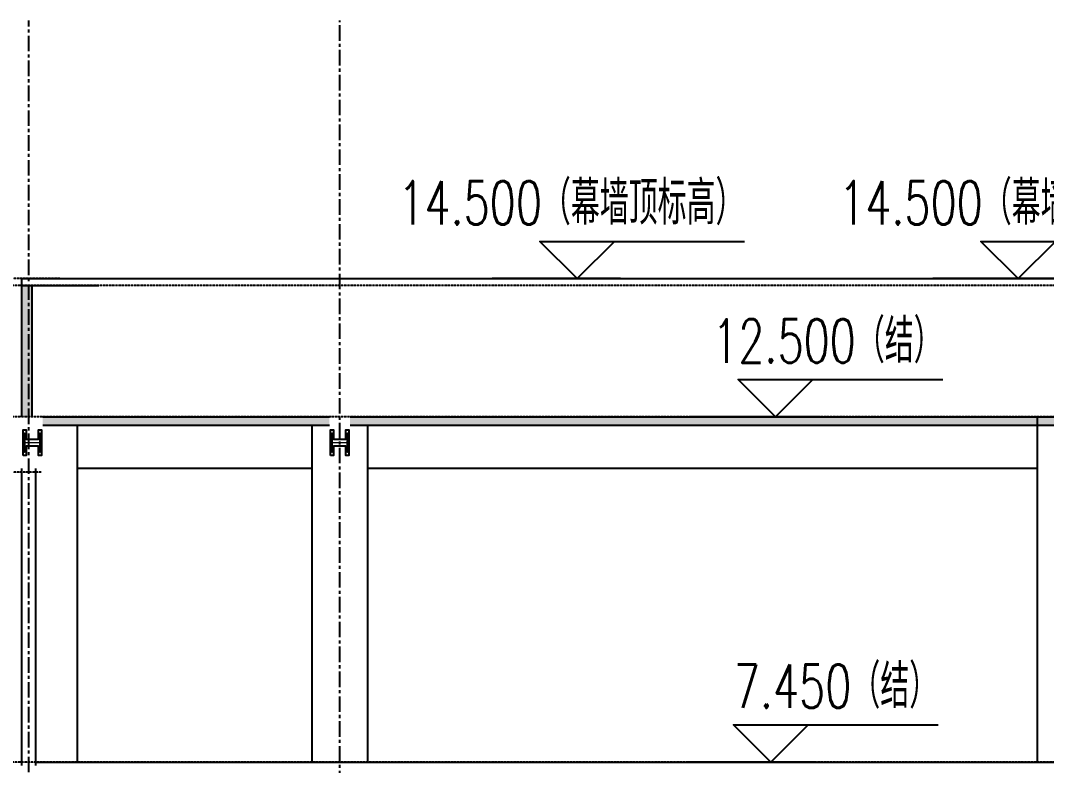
# Model space of a CAD drawing. Extents: x -599358 to 2865263, y -1062760 to 486533.
# Drawn here: x 336140 to 350992, y -693974 to -683186 of the extents above; entities that cross this region are included whole.
import ezdxf
from ezdxf.enums import TextEntityAlignment as Align

# ---------------------------------------------------------------- set-up
doc = ezdxf.new("R2010")
doc.units = 0
for name, pattern in [('__DASH', [0.35, 0.25, -0.1]), ('CENTER', [2, 1.25, -0.25, 0.25, -0.25]), ('DOTE', [2.42, 2, -0.2, 0.02, -0.2])]:
    doc.linetypes.add(name, pattern=pattern)
for name, color, linetype in [('3符号', 173, 'Continuous'), ('A-AXIS-DOTE', 14, 'DOTE'), ('A-HATCH-2', 251, 'Continuous'), ('A-LIN-V', 9, 'Continuous'), ('A-SFCE', 30, 'Continuous'), ('AS-COLN', 6, 'Continuous'), ('AS-WALL', 40, 'Continuous'), ('COLUMN', 9, 'Continuous'), ('DIM_ELEV', 3, 'Continuous'), ('DOTE', 1, 'CENTER'), ('PUB_HATCH', 8, 'Continuous')]:
    doc.layers.add(name, color=color, linetype=linetype)
doc.layers.add('S-col', color=2, linetype='Continuous', lineweight=0)
doc.styles.add('卓越符号', font='ROMANS.shx', dxfattribs={"width": 0.7, "bigfont": 'CHINESE.shx'})

# ---------------------------------------------------------------- blocks, each defined once
blk = doc.blocks.new('_FZH')
at = {"layer": 'A-HATCH-2'}
blk.add_lwpolyline([(-0.437, -0.25), (-0.437, 0.25), (-0.297, 0.25), (-0.297, 0.067), (0.298, 0.067), (0.298, 0.25), (0.438, 0.25), (0.438, -0.25), (0.298, -0.25), (0.298, -0.068), (-0.297, -0.068), (-0.297, -0.25)], close=True, dxfattribs=at)
at = {"layer": 'S-col'}
blk.add_lwpolyline([(-0.375, -0.188), (-0.375, 0.187), (-0.36, 0.187), (-0.36, 0.005), (0.36, 0.005), (0.36, 0.187), (0.375, 0.187), (0.375, -0.188), (0.36, -0.188), (0.36, -0.005), (-0.36, -0.005), (-0.36, -0.188)], close=True, dxfattribs=at)
blk = doc.blocks.new('*U612')
at = {"ltscale": 10}
blk.add_line((3.475, 0), (-6.849, 0), dxfattribs=at)
blk.add_lwpolyline([(3, 3), (0, 0), (-3, 3), (13.45, 3)])
at = {"color": 0, "style": '卓越符号', "width": 0.7, "flags": 8}
blk.add_attdef('±0.000', text='', height=3.5, dxfattribs=at).set_placement((13.45, 4.35), align=Align.RIGHT)

msp = doc.modelspace()

# ---------------------------------------------------------------- hatches: boundary and pattern name
at = {"layer": 'PUB_HATCH'}
for points in [[(336160.6, -688924), (336310.6, -688924), (336310.6, -687024), (336160.6, -687024)], [(340610.6, -689044), (340610.6, -688924), (336460.6, -688924), (336460.6, -689044)], [(351460.6, -689044), (351460.6, -688924), (340910.6, -688924), (340910.6, -689044)]]:
    msp.add_hatch(color=256, dxfattribs=at).paths.add_polyline_path(points)

# ---------------------------------------------------------------- linework, layer by layer
at = {"layer": 'A-AXIS-DOTE', "linetype": '__DASH', "ltscale": 2}
for p, q in [((336721, -686924), (220825.2, -686924)), ((357208.3, -687024), (334261, -687024)), ((357208.3, -688924), (335660.6, -688924)), ((336441, -689724), (220825.2, -689724)), ((357208.3, -693924), (335491, -693924))]:
    msp.add_line(p, q, dxfattribs=at)
at = {"layer": 'A-LIN-V'}
for p, q in [((336160.6, -686924), (352060.6, -686924)), ((336160.6, -687024), (336160.6, -686924)), ((336960.6, -689044), (336960.6, -693924))]:
    msp.add_line(p, q, dxfattribs=at)
for points in [[(340360.6, -689674), (336960.6, -689674)], [(350860.6, -689674), (341160.6, -689674)]]:
    msp.add_lwpolyline(points, dxfattribs=at)
at = {"layer": 'A-SFCE'}
msp.add_line((336360.6, -693924), (351760.6, -693924), dxfattribs=at)
at = {"layer": 'AS-COLN'}
for p, q in [((336160.6, -688924), (336160.6, -687024)), ((336160.6, -687024), (336310.6, -687024)), ((336310.6, -688924), (336310.6, -687024)), ((336460.6, -688924), (340610.6, -688924)), ((340910.6, -688924), (351460.6, -688924)), ((336460.6, -689044), (340610.6, -689044)), ((340910.6, -689044), (351460.6, -689044))]:
    msp.add_line(p, q, dxfattribs=at)
at = {"layer": 'AS-WALL'}
for p, q in [((336160.6, -693974), (336160.6, -689674)), ((336360.6, -693974), (336360.6, -689674))]:
    msp.add_line(p, q, dxfattribs=at)
at = {"layer": 'COLUMN'}
for p, q in [((350860.6, -693924), (350860.6, -688924)), ((340360.6, -693924), (340360.6, -689044)), ((341160.6, -689044), (341160.6, -693924))]:
    msp.add_line(p, q, dxfattribs=at)
at = {"layer": 'DIM_ELEV'}
for p, q in [((341368.9, -686924), (342368.9, -686924)), ((336274.5, -687024), (337274.5, -687024))]:
    msp.add_line(p, q, dxfattribs=at)
at = {"layer": 'DOTE', "ltscale": 180}
for p, q in [((336260.6, -707031.5), (336260.6, -683185.7)), ((340760.6, -707237.6), (340760.6, -683185.7))]:
    msp.add_line(p, q, dxfattribs=at)

# ---------------------------------------------------------------- block references
at = {"layer": '3符号', "color": 7}
ref = msp.add_blockref('*U612', (344199.6, -686924), dxfattribs=dict(at, xscale=180, yscale=180, zscale=180, rotation=359.9999999999989))
ref.add_attrib('±0.000', '14.500（幕墙顶标高）', dxfattribs={"layer": '0', "color": 0, "height": 630, "rotation": 360, "style": '卓越符号', "width": 0.7}).set_placement((346620.6, -686141), align=Align.RIGHT)
ref = msp.add_blockref('*U612', (350581.7, -686924), dxfattribs=dict(at, xscale=180, yscale=180, zscale=180, rotation=359.9999999999989))
ref.add_attrib('±0.000', '14.500（幕墙顶标高）', dxfattribs={"layer": '0', "color": 0, "height": 630, "rotation": 360, "style": '卓越符号', "width": 0.7}).set_placement((353002.7, -686141), align=Align.RIGHT)
ref = msp.add_blockref('*U612', (347068.6, -688924), dxfattribs=dict(at, xscale=180, yscale=180, zscale=180, rotation=359.9999999999989))
ref.add_attrib('±0.000', '12.500（结）', dxfattribs={"layer": '0', "color": 0, "height": 630, "rotation": 360, "style": '卓越符号', "width": 0.7}).set_placement((349489.6, -688141), align=Align.RIGHT)
ref = msp.add_blockref('*U612', (347003, -693924), dxfattribs=dict(at, xscale=180, yscale=180, zscale=180, rotation=359.9999999999989))
ref.add_attrib('±0.000', '7.450（结）', dxfattribs={"layer": '0', "color": 0, "height": 630, "rotation": 360, "style": '卓越符号', "width": 0.7}).set_placement((349424, -693141), align=Align.RIGHT)
at = {"layer": 'AS-COLN'}
for p, xscale, yscale, zscale in [((336310.6, -689299), 300, 749.9999980721623, 749.9999980721623), ((340760.6, -689299), 299.9999998435378, 749.9999985528411, 749.9999985528411)]:
    msp.add_blockref('_FZH', p, dxfattribs=dict(at, xscale=xscale, yscale=yscale, zscale=zscale))

doc.saveas('drawing.dxf')
